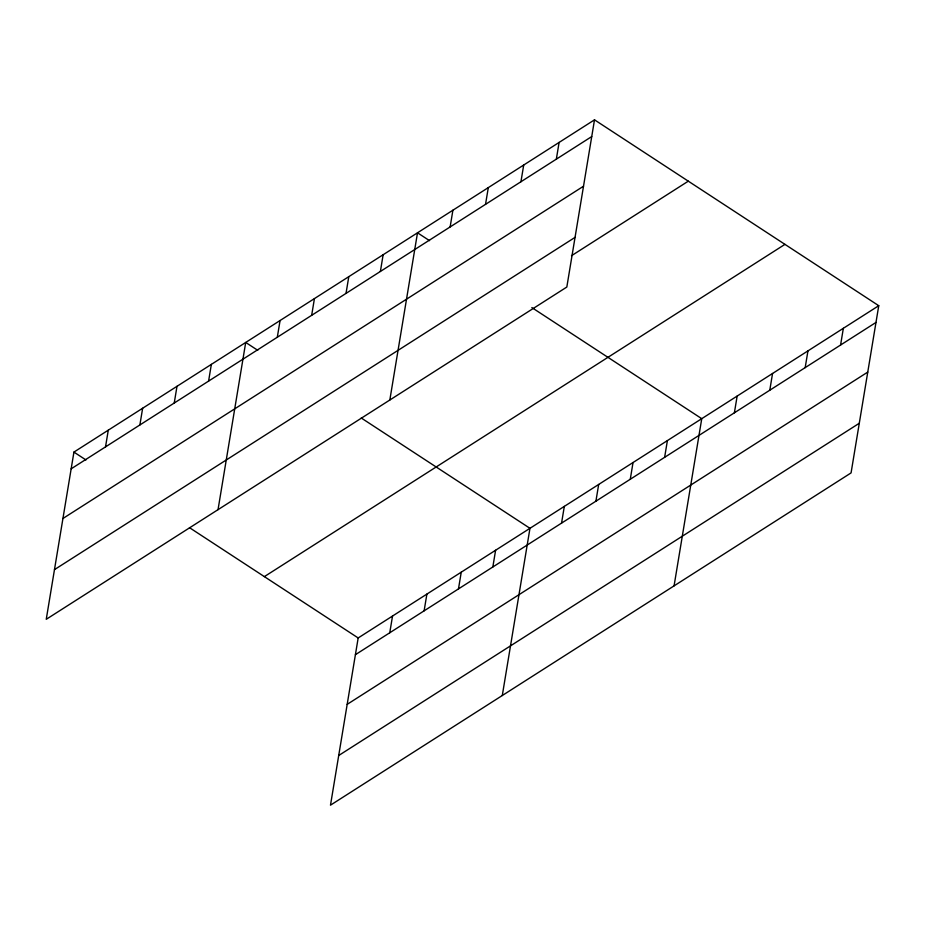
<?xml version="1.0" encoding="UTF-8"?>
<svg xmlns="http://www.w3.org/2000/svg" width="925" height="925" viewBox="0 0 925 925"><rect width="100%" height="100%" fill="white"/><g stroke="black" fill="none" stroke-linecap="round" stroke-linejoin="round"><path stroke-width="1.39" d="M594.509 119.834L73.931 452.094L46.25 619.299L566.828 287.039L594.509 119.834L878.75 305.701L851.069 472.906L330.491 805.166L358.172 637.961L878.75 305.701M105.519 446.902L108.283 430.16M139.872 424.968L142.647 408.237M174.235 403.034L176.999 386.303M208.588 381.112L211.363 364.381M218.034 509.652L245.715 342.447L257.74 350.309M277.303 337.255L280.078 320.524M311.667 315.321L314.431 298.59M346.019 293.398L348.794 276.656M380.383 271.464L383.147 254.733M389.83 400.005L417.51 232.799L429.535 240.662M450.14 226.937L452.903 210.206M389.76 632.769L392.535 616.038M485.533 204.344L488.308 187.613M424.124 610.835L426.887 594.104M520.937 181.751L523.712 165.02M458.476 588.913L461.251 572.17M556.341 159.158L559.105 142.427M492.84 566.979L495.603 550.248M502.287 695.519L529.967 528.314L361.27 418.007M561.556 523.122L564.319 506.391M595.908 501.188L598.683 484.457M630.272 479.266L633.035 462.535M664.624 457.332L667.399 440.601M674.071 585.872L701.751 418.678L531.852 307.574M734.381 412.816L737.156 396.085M769.785 390.223L772.548 373.492M805.178 367.63L807.953 350.899M840.582 345.037L843.346 328.294M71.156 468.825L591.734 136.565M62.935 518.486L583.513 186.226M54.471 569.638L575.049 237.378M571.488 255.728L688.304 181.173M264.377 576.622L784.943 244.373M355.408 654.692L875.975 322.443M347.187 704.353L867.754 372.093M338.712 755.505L859.29 423.257M73.931 452.094L85.956 459.956M189.475 527.655L358.172 637.961"/></g></svg>
